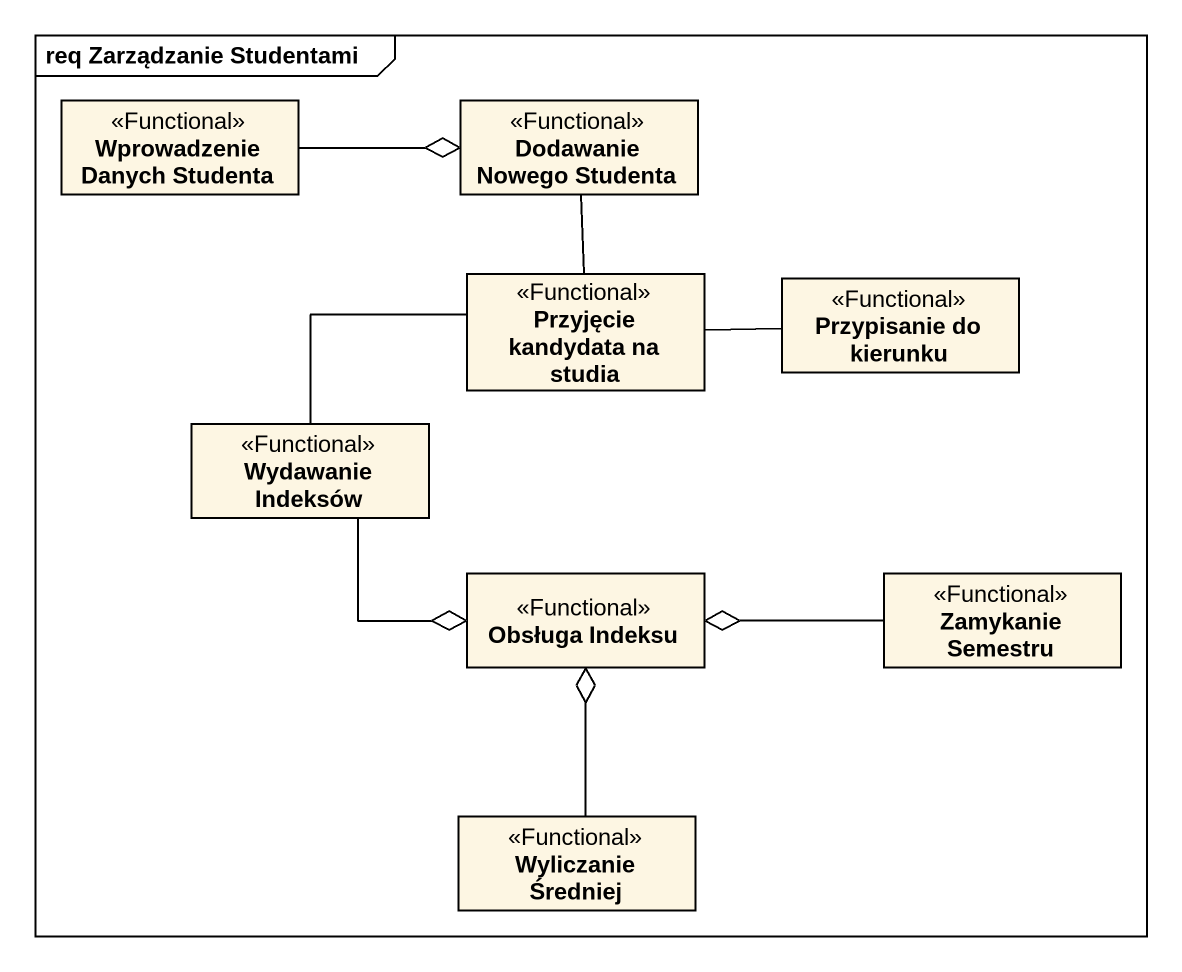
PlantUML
@startuml
mainframe req Zarządzanie Studentami
hide circle
hide empty members
class "Wprowadzenie Danych Studenta" as Wprowadzenie_Danych_Studenta <<Functional>>
class "Dodawanie Nowego Studenta" as Dodawanie_Nowego_Studenta <<Functional>>
class "Przyjęcie kandydata na studia" as Przyjęcie_kandydata_na <<Functional>>
class "Przypisanie do kierunku" as Przypisanie_do_kierunku <<Functional>>
class "Wydawanie Indeksów" as Wydawanie_Indeksów <<Functional>>
class "Obsługa Indeksu" as Obsługa_Indeksu <<Functional>>
class "Zamykanie Semestru" as Zamykanie_Semestru <<Functional>>
class "Wyliczanie Średniej" as Wyliczanie_Średniej <<Functional>>
Wprowadzenie_Danych_Studenta -right-o Dodawanie_Nowego_Studenta
Dodawanie_Nowego_Studenta -- Przyjęcie_kandydata_na
Przyjęcie_kandydata_na -right- Przypisanie_do_kierunku
Przyjęcie_kandydata_na -left- Wydawanie_Indeksów
Wydawanie_Indeksów -right-o Obsługa_Indeksu
Zamykanie_Semestru -left-o Obsługa_Indeksu
Wyliczanie_Średniej -up-o Obsługa_Indeksu
@enduml
